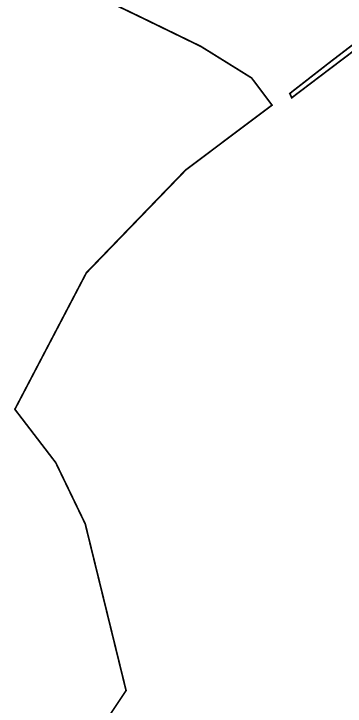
# Model space of a CAD drawing. Header units: metres. Extents: x 561401 to 594056, y 8460144 to 8508504.
# Drawn here: x 570482.8 to 570521.2, y 8472718.8 to 8472799.2 of the extents above; entities that cross this region are included whole.
import ezdxf

# ---------------------------------------------------------------- set-up
doc = ezdxf.new("R2010")
doc.units = ezdxf.units.M
doc.layers.add('1.2. AFECTADOS BASE GRAFICA ESTATAL NO INSCRITO', color=30, linetype='Continuous')
doc.layers.add('1.7 CERCO PERIMETRICO', color=8, linetype='FENCELINE2', lineweight=30)
doc.linetypes.add('FENCELINE2', pattern='A,0.25,-0.1,[132,ltypeshp.shx,S=0.1,R=0,X=-0.1,Y=0],-0.1,1', length=1.45)

msp = doc.modelspace()

# ---------------------------------------------------------------- linework, layer by layer
at = {"layer": '1.2. AFECTADOS BASE GRAFICA ESTATAL NO INSCRITO', "color": 64, "linetype": 'Continuous', "lineweight": -3, "const_width": 0.2}
msp.add_lwpolyline([(570491.9, 8472801.465), (570497.37, 8472798.835), (570504.486, 8472795.373), (570510.366, 8472791.716), (570512.738, 8472788.559), (570502.737, 8472781.046), (570491.188, 8472769.09), (570482.892, 8472753.252), (570487.635, 8472747.064), (570491.06, 8472739.956), (570495.801, 8472720.606), (570492.376, 8472715.472), (570503.704, 8472693.621), (570512.788, 8472691.563), (570490.972, 8472671.058)], dxfattribs=at)
at = {"layer": '1.7 CERCO PERIMETRICO', "color": 64, "linetype": 'Continuous', "lineweight": -3, "const_width": 0.2}
msp.add_lwpolyline([(570526.516, 8472798.947), (570519.32, 8472793.436), (570514.803, 8472789.913), (570515.027, 8472789.414), (570518.695, 8472792.196), (570522.821, 8472795.319)], dxfattribs=at)

doc.saveas('drawing.dxf')
